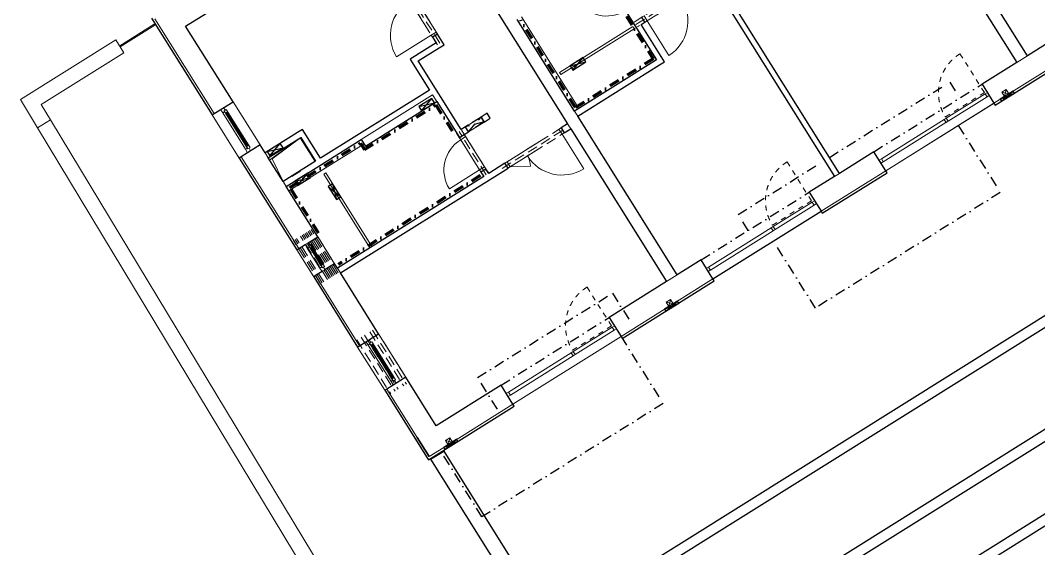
# Model space of a CAD drawing. Header units: millimetres. Extents: x -10647 to 220459, y -5491 to 72638.
# Drawn here: x 133907 to 153865, y 43317 to 53681 of the extents above; entities that cross this region are included whole.
import ezdxf

# ---------------------------------------------------------------- set-up
doc = ezdxf.new("R2010")
doc.units = ezdxf.units.MM
for name, pattern in [('HA_Dash_2mm-S1mm', [200, 100, -100]), ('HA_Dash_3mm-S1mm', [300, 200, -100]), ('HA_DashDot_2_2mm-S0_6mm', [1650, 750, -450, 0, -450]), ('HA_DashDot_4mm-S1mm', [400, 200, -100, 0, -100])]:
    doc.linetypes.add(name, pattern=pattern)
for name, color, linetype, lineweight in [('A-DETL-____-OTLN', 9, 'Continuous', 25), ('A-DETL-GENF-OTLN', 9, 'Continuous', 9), ('A-DOOR-____-MCUT', 9, 'HA_DashDot_2_2mm-S0_6mm', 9), ('A-DOOR-____-OTLN', 9, 'Continuous', 9), ('A-DOOR-FRAM-MCUT', 9, 'Continuous', 9), ('A-FLOR-____-OTLN', 9, 'Continuous', 9), ('A-FLOR-____-OVHD', 9, 'HA_DashDot_4mm-S1mm', 25), ('A-FLOR-HRAL-OTLN', 9, 'Continuous', 9), ('A-GENM-____-HDLN', 9, 'HA_Dash_3mm-S1mm', 9), ('A-GENM-____-MCUT', 9, 'HA_Dash_3mm-S1mm', 25), ('A-GENM-____-OTLN', 9, 'Continuous', 9), ('A-GLAZ-____-MCUT', 9, 'Continuous', 5), ('A-GLAZ-____-OTLN', 9, 'Continuous', 5), ('A-GLAZ-CURT-MCUT', 9, 'Continuous', 5), ('A-GLAZ-CURT-OTLN', 9, 'Continuous', 5), ('A-GLAZ-CWMG-MCUT', 9, 'Continuous', 5), ('A-GLAZ-CWMG-OTLN', 9, 'Continuous', 5), ('A-WALL-____-MCUT', 9, 'Continuous', 25), ('A-WALL-____-OTLN', 9, 'Continuous', 9), ('I-WALL-____-MCUT', 9, 'Continuous', 25), ('I-WALL-____-OTLN', 9, 'Continuous', 9), ('M-HVAC-DUCT-OTLN', 9, 'Continuous', 9)]:
    doc.layers.add(name, color=color, linetype=linetype, lineweight=lineweight)

# ---------------------------------------------------------------- blocks, each defined once
blk = doc.blocks.new('HA_DR_Single_Swing_Solid - In_BJ_800x2100-2000414-schema POHLEDU D_130_6300')
at = {"layer": 'A-DOOR-____-MCUT'}
for p, q in [((-400, 57.5), (400, 57.5)), ((-400, -57.5), (400, -57.5))]:
    blk.add_line(p, q, dxfattribs=at)
at = {"layer": 'A-DOOR-____-OTLN', "lineweight": 5}
blk.add_line((400, 857.5), (400, 57.5), dxfattribs=at)
blk.add_arc((400, 57.5), 800, 90, 180, dxfattribs=at)
at = {"layer": 'A-DOOR-FRAM-MCUT'}
for p, q in [((-450, 57.5), (-400, 57.5)), ((-400, 57.5), (-400, -57.5)), ((400, 57.5), (450, 57.5)), ((400, -57.5), (400, 57.5)), ((-400, -57.5), (-450, -57.5)), ((450, -57.5), (400, -57.5))]:
    blk.add_line(p, q, dxfattribs=at)
blk = doc.blocks.new('HA_DR_Single_Swing_Solid - In_BJ_700x2100-2000418-schema POHLEDU D_130_6300')
at = {"layer": 'A-DOOR-____-MCUT'}
for p, q in [((-350, 57.5), (350, 57.5)), ((-350, -57.5), (350, -57.5))]:
    blk.add_line(p, q, dxfattribs=at)
at = {"layer": 'A-DOOR-____-OTLN', "lineweight": 5}
blk.add_line((350, 757.5), (350, 57.5), dxfattribs=at)
blk.add_arc((350, 57.5), 700, 90, 180, dxfattribs=at)
at = {"layer": 'A-DOOR-FRAM-MCUT'}
for p, q in [((-400, 57.5), (-350, 57.5)), ((-350, 57.5), (-350, -57.5)), ((350, 57.5), (400, 57.5)), ((350, -57.5), (350, 57.5)), ((-350, -57.5), (-400, -57.5)), ((400, -57.5), (350, -57.5))]:
    blk.add_line(p, q, dxfattribs=at)
blk = doc.blocks.new('HA_DR_Single_Swing_Solid - In_BJ_800x2100-2000412-schema POHLEDU D_130_6300')
at = {"layer": 'A-DOOR-____-MCUT'}
for p, q in [((-400, 57.5), (400, 57.5)), ((-400, -57.5), (400, -57.5))]:
    blk.add_line(p, q, dxfattribs=at)
at = {"layer": 'A-DOOR-____-OTLN', "lineweight": 5}
blk.add_line((400, -857.5), (400, -57.5), dxfattribs=at)
blk.add_arc((400, -57.5), 800, 180, 270, dxfattribs=at)
at = {"layer": 'A-DOOR-FRAM-MCUT'}
for p, q in [((-400, 57.5), (-450, 57.5)), ((-400, -57.5), (-400, 57.5)), ((450, 57.5), (400, 57.5)), ((400, 57.5), (400, -57.5)), ((-450, -57.5), (-400, -57.5)), ((400, -57.5), (450, -57.5))]:
    blk.add_line(p, q, dxfattribs=at)
blk = doc.blocks.new('HA_DR_Double_Swing_Solid - In_BJ_1200x2100_800-1652993-schema POHLEDU D_130_6300')
at = {"layer": 'A-DOOR-____-MCUT'}
for p, q in [((-600, 58), (600, 58)), ((-600, -57), (600, -57))]:
    blk.add_line(p, q, dxfattribs=at)
at = {"layer": 'A-DOOR-____-OTLN', "lineweight": 5}
for p, q in [((-254, -257), (-600, -57)), ((600, -857), (600, -57))]:
    blk.add_line(p, q, dxfattribs=at)
for centre, radius, start, end in [((-600, -57), 400, 330, 0), ((600, -57), 800, 180, 270)]:
    blk.add_arc(centre, radius, start, end, dxfattribs=at)
at = {"layer": 'A-DOOR-FRAM-MCUT'}
for p, q in [((-600, 58), (-650, 58)), ((-600, -57), (-600, 58)), ((650, 58), (600, 58)), ((600, 58), (600, -57)), ((-650, -57), (-600, -57)), ((600, -57), (650, -57))]:
    blk.add_line(p, q, dxfattribs=at)
blk = doc.blocks.new('HA_WD_SinglePanel - 1000x2100-1653868-schema POHLEDU D_130_6300')
at = {"layer": 'A-GLAZ-____-MCUT'}
for p, q in [((-420, 70), (-500, 70)), ((-500, 0), (-440, 0)), ((-440, -25), (-440, 25)), ((-440, 25), (-390, 25)), ((-420, 25), (-420, 70)), ((-390, 25), (-390, -25)), ((390, 5), (-390, 5)), ((390, -25), (390, 25)), ((390, 25), (440, 25)), ((500, 70), (420, 70)), ((420, 70), (420, 25)), ((440, 25), (440, -25)), ((440, 0), (500, 0)), ((-390, -25), (-440, -25)), ((390, -5), (-390, -5)), ((440, -25), (390, -25))]:
    blk.add_line(p, q, dxfattribs=at)
at = {"layer": 'A-GLAZ-____-OTLN'}
for p, q in [((440, 25), (-440, 25)), ((-440, -25), (-440, 25)), ((420, 70), (-420, 70)), ((390, 25), (-390, 25)), ((440, 25), (440, -25)), ((-440, -25), (440, -25)), ((390, -25), (-390, -25))]:
    blk.add_line(p, q, dxfattribs=at)
blk = doc.blocks.new('HA_WD_SinglePanel - 1000x1500-1653870-schema POHLEDU D_130_6300')
at = {"layer": 'A-GLAZ-____-MCUT'}
for p, q in [((-420, 70), (-500, 70)), ((-500, 0), (-440, 0)), ((-440, -25), (-440, 25)), ((-440, 25), (-390, 25)), ((-420, 25), (-420, 70)), ((-390, 25), (-390, -25)), ((390, 5), (-390, 5)), ((390, -25), (390, 25)), ((390, 25), (440, 25)), ((500, 70), (420, 70)), ((420, 70), (420, 25)), ((440, 25), (440, -25)), ((440, 0), (500, 0)), ((-390, -25), (-440, -25)), ((390, -5), (-390, -5)), ((440, -25), (390, -25))]:
    blk.add_line(p, q, dxfattribs=at)
at = {"layer": 'A-GLAZ-____-OTLN'}
for p, q in [((440, 25), (-440, 25)), ((-440, -25), (-440, 25)), ((420, 70), (-420, 70)), ((390, 25), (-390, 25)), ((440, 25), (440, -25)), ((-440, -25), (440, -25)), ((390, -25), (-390, -25))]:
    blk.add_line(p, q, dxfattribs=at)
blk = doc.blocks.new('HA_WD_SinglePanel - 625x1000-1653871-schema POHLEDU D_130_6300')
at = {"layer": 'A-GLAZ-____-MCUT'}
for p, q in [((-313, 70), (-313, 0)), ((-233, 70), (-313, 70)), ((-313, 0), (-253, 0)), ((-253, -25), (-253, 25)), ((-253, 25), (-203, 25)), ((-233, 25), (-233, 70)), ((-203, 25), (-203, -25)), ((202, 5), (-203, 5)), ((202, -25), (202, 25)), ((202, 25), (252, 25)), ((312, 70), (232, 70)), ((232, 70), (232, 25)), ((252, 25), (252, -25)), ((252, 0), (312, 0)), ((312, 0), (312, 70)), ((-203, -25), (-253, -25)), ((202, -5), (-203, -5)), ((252, -25), (202, -25))]:
    blk.add_line(p, q, dxfattribs=at)
at = {"layer": 'A-GLAZ-____-OTLN'}
for p, q in [((252, 25), (-253, 25)), ((-253, -25), (-253, 25)), ((232, 70), (-233, 70)), ((202, 25), (-203, 25)), ((252, 25), (252, -25)), ((-253, -25), (252, -25)), ((202, -25), (-203, -25))]:
    blk.add_line(p, q, dxfattribs=at)
blk = doc.blocks.new('HA_DR_Single_Swing_Solid - In_BJ_700x2100-2000416-schema POHLEDU D_130_6300')
at = {"layer": 'A-DOOR-____-MCUT'}
for p, q in [((-350, 57.5), (350, 57.5)), ((-350, -57.5), (350, -57.5))]:
    blk.add_line(p, q, dxfattribs=at)
at = {"layer": 'A-DOOR-____-OTLN', "lineweight": 5}
blk.add_line((350, -757.5), (350, -57.5), dxfattribs=at)
blk.add_arc((350, -57.5), 700, 180, 270, dxfattribs=at)
at = {"layer": 'A-DOOR-FRAM-MCUT'}
for p, q in [((-350, 57.5), (-400, 57.5)), ((-350, -57.5), (-350, 57.5)), ((400, 57.5), (350, 57.5)), ((350, 57.5), (350, -57.5)), ((-400, -57.5), (-350, -57.5)), ((350, -57.5), (400, -57.5))]:
    blk.add_line(p, q, dxfattribs=at)
blk = doc.blocks.new('Systémový panel - Sklo-2038694-schema POHLEDU D_130_6300')
at = {"layer": 'A-GLAZ-CURT-MCUT'}
for p, q in [((725, 0), (-725, 0)), ((-725, 0), (-725, -70)), ((725, -70), (725, 0)), ((-725, -70), (725, -70))]:
    blk.add_line(p, q, dxfattribs=at)
blk = doc.blocks.new('Obdélníková příčel - 50x70mm EXT-2038695-schema POHLEDU D_130_6300')
at = {"layer": 'A-GLAZ-CWMG-MCUT'}
for p, q in [((-50, 70), (0, 70)), ((-50, 0), (-50, 70)), ((0, 0), (-50, 0)), ((0, 70), (0, 0))]:
    blk.add_line(p, q, dxfattribs=at)
blk = doc.blocks.new('Obdélníková příčel - 50x70mm EXT-2038696-schema POHLEDU D_130_6300')
at = {"layer": 'A-GLAZ-CWMG-MCUT'}
for p, q in [((0, 70), (-50, 70)), ((-50, 70), (-50, 0)), ((-50, 0), (0, 0)), ((0, 0), (0, 70))]:
    blk.add_line(p, q, dxfattribs=at)
blk = doc.blocks.new('ABMV_CW_Single_Swing_Generic - Ex_Glass_SKLOPNE-2038697-schema POHLEDU D_130_6300')
at = {"layer": 'A-DOOR-____-OTLN', "linetype": 'HA_Dash_2mm-S1mm', "lineweight": 5}
for p in [(450, 930), (-450, 30)]:
    blk.add_line(p, (450, 30), dxfattribs=at)
blk.add_arc((450, 30), 900, 90, 180, dxfattribs=at)
blk = doc.blocks.new('Obdélníková příčel - 50x70mm EXT-1480163-schema POHLEDU D_130_6300')
at = {"layer": 'A-GLAZ-CWMG-OTLN'}
for p, q in [((-31448, 47661), (-32211, 47183)), ((-31411, 47601), (-32173, 47124))]:
    blk.add_line(p, q, dxfattribs=at)
blk = doc.blocks.new('Obdélníková příčel - 50x70mm EXT-2038693-schema POHLEDU D_130_6300')
at = {"layer": 'A-GLAZ-CWMG-MCUT'}
for p, q in [((-25, 70), (25, 70)), ((-25, 0), (-25, 70)), ((25, 0), (-25, 0)), ((25, 70), (25, 0))]:
    blk.add_line(p, q, dxfattribs=at)
blk = doc.blocks.new('Systémový panel - Sklo-1480324-schema POHLEDU D_130_6300')
at = {"layer": 'A-GLAZ-CURT-MCUT'}
for p, q in [((725, 0), (-725, 0)), ((-725, 0), (-725, -70)), ((725, -70), (725, 0)), ((-725, -70), (725, -70))]:
    blk.add_line(p, q, dxfattribs=at)
blk = doc.blocks.new('Obdélníková příčel - 50x70mm EXT-1479988-schema POHLEDU D_130_6300')
at = {"layer": 'A-GLAZ-CWMG-MCUT'}
for p, q in [((-50, 70), (0, 70)), ((-50, 0), (-50, 70)), ((0, 0), (-50, 0)), ((0, 70), (0, 0))]:
    blk.add_line(p, q, dxfattribs=at)
blk = doc.blocks.new('Obdélníková příčel - 50x70mm EXT-1479989-schema POHLEDU D_130_6300')
at = {"layer": 'A-GLAZ-CWMG-MCUT'}
for p, q in [((0, 70), (-50, 70)), ((-50, 70), (-50, 0)), ((-50, 0), (0, 0)), ((0, 0), (0, 70))]:
    blk.add_line(p, q, dxfattribs=at)
blk = doc.blocks.new('ABMV_CW_Single_Swing_Generic - Ex_Glass_SKLOPNE-1529248-schema POHLEDU D_130_6300')
at = {"layer": 'A-DOOR-____-OTLN', "linetype": 'HA_Dash_2mm-S1mm', "lineweight": 5}
for p in [(450, 930), (-450, 30)]:
    blk.add_line(p, (450, 30), dxfattribs=at)
blk.add_arc((450, 30), 900, 90, 180, dxfattribs=at)
blk = doc.blocks.new('Obdélníková příčel - 50x70mm EXT-1479993-schema POHLEDU D_130_6300')
at = {"layer": 'A-GLAZ-CWMG-MCUT'}
for p, q in [((-25, 70), (25, 70)), ((-25, 0), (-25, 70)), ((25, 0), (-25, 0)), ((25, 70), (25, 0))]:
    blk.add_line(p, q, dxfattribs=at)
blk = doc.blocks.new('HA_GM_Shaft_Rectangle - Default-2017769-schema POHLEDU D_130_6300')
at = {"layer": 'A-DETL-GENF-OTLN'}
for p, q in [((55, -55), (750, 0)), ((0, -550), (55, -55))]:
    blk.add_line(p, q, dxfattribs=at)
at = {"layer": 'A-GENM-____-OTLN'}
for p, q in [((0, -550), (0, 0)), ((0, 0), (750, 0)), ((750, 0), (750, -550)), ((750, -550), (0, -550))]:
    blk.add_line(p, q, dxfattribs=at)
blk = doc.blocks.new('HA_GM_Tiling_LineBased - Generic Tiles-1678942-schema POHLEDU D_130_6300')
at = {"layer": 'A-GENM-____-OTLN', "linetype": 'HA_DashDot_4mm-S1mm', "lineweight": 80}
blk.add_line((50, -50), (3335, -50), dxfattribs=at)
blk = doc.blocks.new('HA_GM_Tiling_LineBased - Generic Tiles-1699753-schema POHLEDU D_130_6300')
at = {"layer": 'A-GENM-____-OTLN', "linetype": 'HA_DashDot_4mm-S1mm', "lineweight": 80}
blk.add_line((50, -50), (1110, -50), dxfattribs=at)
blk = doc.blocks.new('HA_GM_Tiling_LineBased - Generic Tiles-1681290-schema POHLEDU D_130_6300')
at = {"layer": 'A-GENM-____-OTLN', "linetype": 'HA_DashDot_4mm-S1mm', "lineweight": 80}
blk.add_line((50, -50), (1685, -50), dxfattribs=at)
blk = doc.blocks.new('HA_GM_Tiling_LineBased - Generic Tiles-1905534-schema POHLEDU D_130_6300')
at = {"layer": 'A-GENM-____-OTLN', "linetype": 'HA_DashDot_4mm-S1mm', "lineweight": 80}
blk.add_line((50, -50), (785, -50), dxfattribs=at)
blk = doc.blocks.new('HA_GM_Tiling_LineBased - Generic Tiles-1951463-schema POHLEDU D_130_6300')
at = {"layer": 'A-GENM-____-OTLN', "linetype": 'HA_DashDot_4mm-S1mm', "lineweight": 80}
blk.add_line((50, -50), (1040, -50), dxfattribs=at)
blk = doc.blocks.new('HA_GM_Tiling_LineBased - Generic Tiles-1951464-schema POHLEDU D_130_6300')
at = {"layer": 'A-GENM-____-OTLN', "linetype": 'HA_DashDot_4mm-S1mm', "lineweight": 80}
blk.add_line((50, -50), (1850, -50), dxfattribs=at)
blk = doc.blocks.new('HA_GM_Tiling_LineBased - Generic Tiles-1951465-schema POHLEDU D_130_6300')
at = {"layer": 'A-GENM-____-OTLN', "linetype": 'HA_DashDot_4mm-S1mm', "lineweight": 80}
blk.add_line((50, -50), (2070, -50), dxfattribs=at)
blk = doc.blocks.new('TB_Porotherm KP11_5_1000mm - TB_Porotherm KP11_5_1000mm-1834151-schema POHLEDU D_130_6300')
at = {"layer": 'A-GENM-____-HDLN'}
for p, q in [((-500, 57.5), (500, 57.5)), ((-500, 0), (500, 0)), ((500, -57.5), (-500, -57.5))]:
    blk.add_line(p, q, dxfattribs=at)
blk = doc.blocks.new('TB_Porotherm KP11_5_1250mm - TB_Porotherm KP11_5_1250mm-1840670-schema POHLEDU D_130_6300')
at = {"layer": 'A-GENM-____-HDLN'}
for p, q in [((-625, 57.5), (625, 57.5)), ((-625, 0), (625, 0)), ((625, -57.5), (-625, -57.5))]:
    blk.add_line(p, q, dxfattribs=at)
blk = doc.blocks.new('TB_Porotherm KP11_5_1500mm - TB_Porotherm KP11_5_1500mm-1841486-schema POHLEDU D_130_6300')
at = {"layer": 'A-GENM-____-HDLN'}
for p, q in [((-750, 57.5), (750, 57.5)), ((-750, 0), (750, 0)), ((750, -57.5), (-750, -57.5))]:
    blk.add_line(p, q, dxfattribs=at)
blk = doc.blocks.new('TB_Porotherm KPVarioUNI_1250mm - TB_Porotherm KPVarioUNI_1250mm-1862582-schema POHLEDU D_130_6300')
at = {"layer": 'A-GENM-____-HDLN'}
for p, q in [((-625, 220), (625, 220)), ((-625, 157.5), (625, 157.5)), ((-625, 95), (625, 95)), ((-100, 0), (100, 0)), ((-625, -30), (625, -30)), ((-625, -105), (625, -105)), ((-625, -205), (625, -205))]:
    blk.add_line(p, q, dxfattribs=at)
blk = doc.blocks.new('TB_Porotherm KP7_1000mm - TB_Porotherm KP7_1000mm-1833337-schema POHLEDU D_130_6300')
at = {"layer": 'A-GENM-____-HDLN'}
for p, q in [((-500, 35), (500, 35)), ((-500, 0), (500, 0)), ((-500, -35), (500, -35))]:
    blk.add_line(p, q, dxfattribs=at)
blk = doc.blocks.new('HA_GM_Tiling_LineBased - Generic Tiles-1905920-schema POHLEDU D_130_6300')
at = {"layer": 'A-GENM-____-OTLN', "linetype": 'HA_DashDot_4mm-S1mm', "lineweight": 80}
blk.add_line((-50, -50), (1600, -50), dxfattribs=at)
blk = doc.blocks.new('HA_GM_Tiling_LineBased - Generic Tiles-1905546-schema POHLEDU D_130_6300')
at = {"layer": 'A-GENM-____-OTLN', "linetype": 'HA_DashDot_4mm-S1mm', "lineweight": 80}
blk.add_line((50, -50), (200, -50), dxfattribs=at)
blk = doc.blocks.new('HA_GM_Opening_Rectangle_WallBased - Default-1930727-schema POHLEDU D_130_6300')
at = {"layer": 'A-GENM-____-MCUT'}
for p, q in [((305, 57.5), (-55, -57.5)), ((-55, 57.5), (305, -57.5)), ((-55, 57.5), (-55, -57.5)), ((-55, 57.5), (305, 57.5)), ((305, 57.5), (305, -57.5)), ((-55, -57.5), (305, -57.5))]:
    blk.add_line(p, q, dxfattribs=at)
blk = doc.blocks.new('HA_GM_Opening_Rectangle_WallBased - Default-2029740-schema POHLEDU D_130_6300')
at = {"layer": 'A-GENM-____-MCUT'}
blk.add_line((-25, 58), (275, 58), dxfattribs=at)
blk = doc.blocks.new('185-01_OBJEKT D_Central_rvt-5-schema POHLEDU D_130_6300')
at = {"layer": 'A-DETL-____-OTLN'}
for p, q in [((-32017, 52950), (-32271, 52791)), ((-32218, 52706), (-32017, 52950)), ((-31964, 52866), (-32017, 52950)), ((-32271, 52791), (-31964, 52866)), ((-32271, 52791), (-32218, 52706)), ((-32218, 52706), (-31964, 52866)), ((-23589, 52294), (-23844, 52135)), ((-23820, 52096), (-23589, 52294)), ((-23565, 52256), (-23589, 52294)), ((-34984, 52148), (-35238, 51989)), ((-35185, 51904), (-34984, 52148)), ((-34931, 52063), (-34984, 52148)), ((-23844, 52135), (-23565, 52256)), ((-23844, 52135), (-23820, 52096)), ((-23820, 52096), (-23565, 52256)), ((-35238, 51989), (-34931, 52063)), ((-35238, 51989), (-35185, 51904)), ((-35185, 51904), (-34931, 52063)), ((-37954, 51267), (-38209, 51108)), ((-38209, 51108), (-37901, 51182)), ((-38209, 51108), (-38156, 51023)), ((-38156, 51023), (-37954, 51267)), ((-38156, 51023), (-37901, 51182)), ((-37901, 51182), (-37954, 51267)), ((-37413, 50685), (-37667, 50526)), ((-37667, 50526), (-37360, 50601)), ((-37667, 50526), (-37614, 50442)), ((-37614, 50442), (-37413, 50685)), ((-37614, 50442), (-37360, 50601)), ((-37360, 50601), (-37413, 50685)), ((-36928, 50476), (-37013, 50423)), ((-37013, 50423), (-36854, 50169)), ((-37013, 50423), (-36769, 50222)), ((-36769, 50222), (-36928, 50476)), ((-36928, 50476), (-36854, 50169)), ((-36854, 50169), (-36769, 50222)), ((-30170, 48172), (-30424, 48013)), ((-30424, 48013), (-30146, 48134)), ((-30400, 47975), (-30170, 48172)), ((-30400, 47975), (-30146, 48134)), ((-30146, 48134), (-30170, 48172)), ((-30424, 48013), (-30400, 47975)), ((-34496, 45462), (-34750, 45303)), ((-34750, 45303), (-34472, 45424)), ((-34726, 45265), (-34496, 45462)), ((-34726, 45265), (-34472, 45424)), ((-34472, 45424), (-34496, 45462)), ((-34750, 45303), (-34726, 45265))]:
    blk.add_line(p, q, dxfattribs=at)
at = {"layer": 'A-FLOR-____-OTLN'}
for p, q in [((-26084, 50730), (-23965, 52057)), ((-29474, 48607), (-27355, 49934)), ((-33394, 46152), (-31275, 47479))]:
    blk.add_line(p, q, dxfattribs=at)
at = {"layer": 'A-FLOR-____-OVHD'}
for p, q in [((-27192, 50993), (-24832, 52471)), ((-26318, 51104), (-24199, 52431)), ((-24832, 52471), (-24636, 52158)), ((-24665, 51620), (-23842, 50306)), ((-28981, 49873), (-27290, 50932)), ((-29708, 48981), (-27589, 50308)), ((-23842, 50306), (-27465, 48037)), ((-28784, 49559), (-28981, 49873)), ((-27465, 48037), (-28288, 49351)), ((-34087, 46675), (-31443, 48331)), ((-31443, 48331), (-31055, 47712)), ((-33628, 46526), (-31509, 47853)), ((-31275, 47480), (-30453, 46166)), ((-33699, 46056), (-34087, 46675)), ((-30453, 46166), (-34004, 43942)), ((-34004, 43942), (-34826, 45256))]:
    blk.add_line(p, q, dxfattribs=at)
at = {"layer": 'A-WALL-____-MCUT'}
for p, q in [((-39809, 53568), (-36432, 55684)), ((-40477, 53722), (-39291, 51828)), ((-38880, 52085), (-39809, 53568)), ((-22610, 53426), (-23310, 52988)), ((-23942, 52020), (-22353, 53015)), ((-23521, 52856), (-24199, 52431)), ((-24199, 52431), (-23966, 52058)), ((-39253, 51852), (-38880, 52085)), ((-23966, 52058), (-23942, 52020)), ((-39291, 51828), (-39253, 51852)), ((-38349, 51238), (-38722, 51004)), ((-38251, 51081), (-38349, 51238)), ((-26318, 51104), (-26996, 50679)), ((-26085, 50731), (-26318, 51104)), ((-38722, 51004), (-38760, 50980)), ((-38760, 50980), (-37632, 49180)), ((-37898, 50518), (-38190, 50984)), ((-26061, 50693), (-26085, 50731)), ((-27094, 50618), (-27589, 50308)), ((-27332, 49897), (-26061, 50693)), ((-37221, 49437), (-37837, 50420)), ((-27589, 50308), (-27356, 49935)), ((-27356, 49935), (-27332, 49897)), ((-37408, 49320), (-37221, 49437)), ((-37632, 49180), (-37594, 49203)), ((-37594, 49203), (-37467, 49283)), ((-36889, 48907), (-37076, 48791)), ((-36836, 48823), (-36889, 48907)), ((-29708, 48981), (-30174, 48689)), ((-29474, 48608), (-29708, 48981)), ((-37135, 48753), (-37262, 48674)), ((-36027, 47530), (-36775, 48725)), ((-37262, 48674), (-37300, 48650)), ((-37300, 48650), (-36438, 47273)), ((-30386, 48556), (-31509, 47853)), ((-31251, 47442), (-29451, 48570)), ((-29451, 48570), (-29474, 48608)), ((-31509, 47853), (-31275, 47480)), ((-36400, 47297), (-36027, 47530)), ((-31275, 47480), (-31251, 47442)), ((-36438, 47273), (-36400, 47297)), ((-35496, 46683), (-35869, 46449)), ((-34899, 45729), (-35496, 46683)), ((-33628, 46526), (-34899, 45729)), ((-33394, 46153), (-33628, 46526)), ((-35869, 46449), (-35907, 46425)), ((-35907, 46425), (-35076, 45099)), ((-35052, 45061), (-33370, 46114)), ((-33370, 46114), (-33394, 46153)), ((-35272, 45496), (-35038, 45123)), ((-35038, 45123), (-35272, 45496)), ((-35076, 45099), (-35052, 45061))]:
    blk.add_line(p, q, dxfattribs=at)
at = {"layer": 'A-WALL-____-MCUT', "lineweight": 9}
for p, q in [((-40415, 53708), (-39253, 51852)), ((-39253, 51852), (-40415, 53708)), ((-23674, 52241), (-22377, 53053)), ((-22377, 53053), (-23674, 52241)), ((-23521, 52856), (-23310, 52988)), ((-36367, 51341), (-34968, 52217)), ((-34968, 52217), (-36367, 51341)), ((-34889, 52090), (-34968, 52217)), ((-23966, 52058), (-23758, 52188)), ((-23758, 52188), (-23966, 52058)), ((-32186, 51901), (-32125, 51803)), ((-32262, 51552), (-32324, 51649)), ((-38722, 51004), (-37594, 49203)), ((-37594, 49203), (-38722, 51004)), ((-38251, 51081), (-38190, 50984)), ((-27356, 49935), (-26085, 50731)), ((-26085, 50731), (-27356, 49935)), ((-37898, 50518), (-37837, 50420)), ((-27094, 50618), (-26996, 50679)), ((-36836, 48823), (-36775, 48725)), ((-37262, 48674), (-36400, 47297)), ((-36400, 47297), (-37262, 48674)), ((-30386, 48556), (-30174, 48689)), ((-30254, 48119), (-29474, 48608)), ((-29474, 48608), (-30254, 48119)), ((-31275, 47480), (-30339, 48066)), ((-30339, 48066), (-31275, 47480)), ((-35869, 46449), (-35272, 45496)), ((-35272, 45496), (-35869, 46449)), ((-34581, 45409), (-33394, 46153)), ((-33394, 46153), (-34581, 45409)), ((-35038, 45123), (-34665, 45356)), ((-34665, 45356), (-35038, 45123))]:
    blk.add_line(p, q, dxfattribs=at)
at = {"layer": 'A-WALL-____-OTLN'}
for p, q in [((-38880, 52085), (-38349, 51238)), ((-38760, 50980), (-39291, 51828)), ((-37221, 49437), (-36889, 48907)), ((-37300, 48650), (-37632, 49180)), ((-36027, 47530), (-35496, 46683)), ((-35907, 46425), (-36438, 47273))]:
    blk.add_line(p, q, dxfattribs=at)
at = {"layer": 'I-WALL-____-MCUT'}
for p, q in [((-23310, 52988), (-26455, 58010)), ((-26667, 57877), (-23521, 52856)), ((-26996, 50679), (-29403, 54523)), ((-34035, 54382), (-32324, 51649)), ((-29501, 54461), (-27094, 50618)), ((-32186, 51901), (-33311, 53697)), ((-31159, 53830), (-30580, 52906)), ((-30806, 53644), (-30867, 53741)), ((-30878, 53599), (-30806, 53644)), ((-30421, 52870), (-30878, 53599)), ((-34872, 53410), (-34969, 53349)), ((-34969, 53349), (-34900, 53239)), ((-34742, 53202), (-34872, 53410)), ((-34900, 53239), (-35409, 52920)), ((-35250, 52884), (-34839, 53141)), ((-34839, 53141), (-34742, 53202)), ((-35409, 52920), (-35348, 52823)), ((-30580, 52906), (-32186, 51901)), ((-35348, 52823), (-35029, 52314)), ((-34409, 51541), (-35250, 52884)), ((-32125, 51803), (-30519, 52809)), ((-30519, 52809), (-30421, 52870)), ((-35029, 52314), (-37165, 50977)), ((-36287, 51214), (-34889, 52090)), ((-34889, 52090), (-34445, 51382)), ((-33900, 51859), (-34019, 51785)), ((-34019, 51785), (-33958, 51687)), ((-33958, 51687), (-33839, 51762)), ((-33839, 51762), (-33900, 51859)), ((-30174, 48689), (-32125, 51803)), ((-37518, 51540), (-37615, 51479)), ((-37165, 50977), (-37518, 51540)), ((-34324, 51594), (-34409, 51541)), ((-34348, 51443), (-34263, 51496)), ((-34263, 51496), (-34324, 51594)), ((-32324, 51649), (-32451, 51570)), ((-32451, 51570), (-32390, 51472)), ((-32390, 51472), (-32262, 51552)), ((-32262, 51552), (-30386, 48556)), ((-37615, 51479), (-38251, 51081)), ((-38190, 50984), (-37554, 51382)), ((-37554, 51382), (-37262, 50916)), ((-37201, 50818), (-36367, 51341)), ((-36367, 51341), (-36287, 51214)), ((-34445, 51382), (-34348, 51443)), ((-37262, 50916), (-37898, 50518)), ((-37837, 50420), (-37201, 50818)), ((-36775, 48725), (-33491, 50782)), ((-33923, 50765), (-34021, 50704)), ((-34021, 50704), (-33968, 50619)), ((-33870, 50680), (-33923, 50765)), ((-33552, 50880), (-33870, 50680)), ((-33491, 50782), (-33552, 50880)), ((-33968, 50619), (-36836, 48823))]:
    blk.add_line(p, q, dxfattribs=at)
at = {"layer": 'I-WALL-____-OTLN'}
for p, q in [((-33227, 53750), (-32101, 51954)), ((-32483, 52658), (-31043, 53561)), ((-31016, 53518), (-32457, 52616)), ((-31043, 53561), (-31016, 53518)), ((-32483, 52658), (-32457, 52616)), ((-34324, 51594), (-34019, 51785)), ((-33958, 51687), (-34263, 51496)), ((-36313, 51256), (-37784, 50335)), ((-37103, 50661), (-37061, 50688)), ((-36201, 49221), (-37103, 50661)), ((-37061, 50688), (-36158, 49247))]:
    blk.add_line(p, q, dxfattribs=at)
at = {"layer": 'M-HVAC-DUCT-OTLN', "lineweight": 5}
for p, q in [((-23811, 52272), (-23727, 52325)), ((-23758, 52188), (-23727, 52325)), ((-23727, 52325), (-23673, 52241)), ((-23811, 52272), (-23673, 52241)), ((-23758, 52188), (-23811, 52272)), ((-23673, 52241), (-23758, 52188)), ((-30392, 48151), (-30307, 48204)), ((-30392, 48151), (-30254, 48119)), ((-30339, 48066), (-30392, 48151)), ((-30339, 48066), (-30307, 48204)), ((-30254, 48119), (-30339, 48066)), ((-30307, 48204), (-30254, 48119)), ((-34718, 45441), (-34633, 45494)), ((-34718, 45441), (-34580, 45409)), ((-34665, 45356), (-34718, 45441)), ((-34665, 45356), (-34633, 45494)), ((-34580, 45409), (-34665, 45356)), ((-34633, 45494), (-34580, 45409))]:
    blk.add_line(p, q, dxfattribs=at)
at = {"layer": 'A-DOOR-____-OTLN', "lineweight": 9}
for name, p, rotation in [('HA_DR_Single_Swing_Solid - In_BJ_700x2100-2000418-schema POHLEDU D_130_6300', (-31322, 54200), 122.0611111111111), ('HA_DR_Single_Swing_Solid - In_BJ_800x2100-2000412-schema POHLEDU D_130_6300', (-35159, 53761), 302.061111111111), ('HA_DR_Single_Swing_Solid - In_BJ_800x2100-2000414-schema POHLEDU D_130_6300', (-30455, 53932), 212.0611111111112), ('ABMV_CW_Single_Swing_Generic - Ex_Glass_SKLOPNE-1529248-schema POHLEDU D_130_6300', (-24520, 52000), 32.06111111111168), ('HA_DR_Double_Swing_Solid - In_BJ_1200x2100_800-1652993-schema POHLEDU D_130_6300', (-32971, 51176), 32.06111111111117), ('HA_DR_Single_Swing_Solid - In_BJ_700x2100-2000416-schema POHLEDU D_130_6300', (-34184, 51074), 302.0611111111103), ('ABMV_CW_Single_Swing_Generic - Ex_Glass_SKLOPNE-1529248-schema POHLEDU D_130_6300', (-27910, 49877), 32.06111111111168), ('ABMV_CW_Single_Swing_Generic - Ex_Glass_SKLOPNE-2038697-schema POHLEDU D_130_6300', (-31829, 47422), 32.06111111111168)]:
    blk.add_blockref(name, p, dxfattribs=dict(at, rotation=rotation))
at = {"layer": 'A-GENM-____-OTLN', "lineweight": 9}
for name, p, rotation in [('TB_Porotherm KP11_5_1250mm - TB_Porotherm KP11_5_1250mm-1840670-schema POHLEDU D_130_6300', (-35159, 53761), 122.0611111111112), ('TB_Porotherm KP11_5_1250mm - TB_Porotherm KP11_5_1250mm-1840670-schema POHLEDU D_130_6300', (-30455, 53932), 32.06111111111186), ('HA_GM_Tiling_LineBased - Generic Tiles-1951463-schema POHLEDU D_130_6300', (-31154, 53833), 302.061111111111), ('HA_GM_Tiling_LineBased - Generic Tiles-1951465-schema POHLEDU D_130_6300', (-32186, 51901), 122.061111111111), ('HA_GM_Tiling_LineBased - Generic Tiles-1951464-schema POHLEDU D_130_6300', (-30576, 52909), 212.0611111111108), ('HA_GM_Tiling_LineBased - Generic Tiles-1905920-schema POHLEDU D_130_6300', (-36287, 51214), 32.06111111111093), ('HA_GM_Tiling_LineBased - Generic Tiles-1905534-schema POHLEDU D_130_6300', (-34889, 52090), 302.061111111111), ('HA_GM_Opening_Rectangle_WallBased - Default-1930727-schema POHLEDU D_130_6300', (-34035, 51707), 212.061111111111), ('TB_Porotherm KP11_5_1000mm - TB_Porotherm KP11_5_1000mm-1834151-schema POHLEDU D_130_6300', (-34184, 51074), 122.0611111111112), ('TB_Porotherm KP11_5_1500mm - TB_Porotherm KP11_5_1500mm-1841486-schema POHLEDU D_130_6300', (-32971, 51176), 32.06111111111186), ('HA_GM_Shaft_Rectangle - Default-2017769-schema POHLEDU D_130_6300', (-38190, 50984), 32.06111111111057), ('HA_GM_Tiling_LineBased - Generic Tiles-1681290-schema POHLEDU D_130_6300', (-37837, 50420), 32.06111111111093), ('HA_GM_Tiling_LineBased - Generic Tiles-1905546-schema POHLEDU D_130_6300', (-36367, 51341), 302.061111111111), ('HA_GM_Opening_Rectangle_WallBased - Default-2029740-schema POHLEDU D_130_6300', (-37677, 50588), 32.0611111111112), ('HA_GM_Tiling_LineBased - Generic Tiles-1678942-schema POHLEDU D_130_6300', (-33968, 50619), 212.0611111111109), ('HA_GM_Tiling_LineBased - Generic Tiles-1699753-schema POHLEDU D_130_6300', (-37221, 49437), 122.061111111111), ('TB_Porotherm KP7_1000mm - TB_Porotherm KP7_1000mm-1833337-schema POHLEDU D_130_6300', (-37204, 49079), 122.0611111111105), ('TB_Porotherm KP7_1000mm - TB_Porotherm KP7_1000mm-1833337-schema POHLEDU D_130_6300', (-37144, 49116), 122.0611111111105), ('TB_Porotherm KP7_1000mm - TB_Porotherm KP7_1000mm-1833337-schema POHLEDU D_130_6300', (-37085, 49154), 122.0611111111105), ('TB_Porotherm KP7_1000mm - TB_Porotherm KP7_1000mm-1833337-schema POHLEDU D_130_6300', (-37399, 48957), 122.0611111111105), ('TB_Porotherm KP7_1000mm - TB_Porotherm KP7_1000mm-1833337-schema POHLEDU D_130_6300', (-37263, 49042), 122.0611111111105), ('TB_Porotherm KPVarioUNI_1250mm - TB_Porotherm KPVarioUNI_1250mm-1862582-schema POHLEDU D_130_6300', (-35948, 46990), 302.0611111111106)]:
    blk.add_blockref(name, p, dxfattribs=dict(at, rotation=rotation))
at = {"layer": 'A-GLAZ-____-OTLN', "lineweight": 9, "rotation": 122.0611111111111}
for name, p in [('HA_WD_SinglePanel - 1000x1500-1653870-schema POHLEDU D_130_6300', (-38801, 51545)), ('HA_WD_SinglePanel - 625x1000-1653871-schema POHLEDU D_130_6300', (-37242, 49055)), ('HA_WD_SinglePanel - 1000x2100-1653868-schema POHLEDU D_130_6300', (-35948, 46990))]:
    blk.add_blockref(name, p, dxfattribs=at)
at = {"layer": 'A-GLAZ-CURT-OTLN', "lineweight": 9, "rotation": 32.06111111111168}
for name, p in [('Systémový panel - Sklo-1480324-schema POHLEDU D_130_6300', (-25558, 51350)), ('Systémový panel - Sklo-1480324-schema POHLEDU D_130_6300', (-28948, 49227)), ('Systémový panel - Sklo-2038694-schema POHLEDU D_130_6300', (-32867, 46772))]:
    blk.add_blockref(name, p, dxfattribs=at)
at = {"layer": 'A-GLAZ-CWMG-OTLN', "lineweight": 9}
for p in [(7310, 4578), (3920, 2455), (0, 0)]:
    blk.add_blockref('Obdélníková příčel - 50x70mm EXT-1480163-schema POHLEDU D_130_6300', p, dxfattribs=at)
at = {"layer": 'A-GLAZ-CWMG-OTLN', "lineweight": 9, "extrusion": (0, 0, -1), "rotation": 147.9388888888883}
for name, p in [('Obdélníková příčel - 50x70mm EXT-1479988-schema POHLEDU D_130_6300', (24096, 52266)), ('Obdélníková příčel - 50x70mm EXT-1479993-schema POHLEDU D_130_6300', (24922, 51748)), ('Obdélníková příčel - 50x70mm EXT-1479988-schema POHLEDU D_130_6300', (27486, 50142)), ('Obdélníková příčel - 50x70mm EXT-1479993-schema POHLEDU D_130_6300', (28312, 49625)), ('Obdélníková příčel - 50x70mm EXT-2038695-schema POHLEDU D_130_6300', (31405, 47687)), ('Obdélníková příčel - 50x70mm EXT-2038693-schema POHLEDU D_130_6300', (32232, 47170))]:
    blk.add_blockref(name, p, dxfattribs=at)
at = {"layer": 'A-GLAZ-CWMG-OTLN', "lineweight": 9, "rotation": 212.0611111111117}
for name, p in [('Obdélníková příčel - 50x70mm EXT-1479989-schema POHLEDU D_130_6300', (-26215, 50939)), ('Obdélníková příčel - 50x70mm EXT-1479989-schema POHLEDU D_130_6300', (-29605, 48815)), ('Obdélníková příčel - 50x70mm EXT-2038696-schema POHLEDU D_130_6300', (-33524, 46360))]:
    blk.add_blockref(name, p, dxfattribs=at)
blk = doc.blocks.new('HA_GM_Shaft_Rectangle - Default-2321906-schema POHLEDU D_130_6300')
at = {"layer": 'A-DETL-GENF-OTLN'}
blk.add_line((110, -57), (792, -4), dxfattribs=at)
at = {"layer": 'A-GENM-____-OTLN'}
blk.add_line((850, -4), (850, -554), dxfattribs=at)
blk = doc.blocks.new('Railing - Railing-1833573-schema POHLEDU D_130_6300')
at = {"layer": 'A-FLOR-HRAL-OTLN'}
for p, q in [((-40424, 53607), (-41102, 53182)), ((-41092, 53165), (-40414, 53590)), ((-40424, 53607), (-40414, 53590)), ((-41092, 53165), (-41102, 53182))]:
    blk.add_line(p, q, dxfattribs=at)

msp = doc.modelspace()

# ---------------------------------------------------------------- linework, layer by layer
at = {"layer": 'A-FLOR-____-OTLN'}
for p, q in [((152990, 52058), (150870, 50730)), ((149600, 49935), (147481, 48608)), ((145680, 47480), (143562, 46152)), ((141941, 45085), (141949, 45072))]:
    msp.add_line(p, q, dxfattribs=at)
at = {"layer": 'A-WALL-____-MCUT'}
for p, q in [((144325, 41845), (158880, 50961)), ((144431, 41675), (158987, 50792)), ((160024, 49437), (145333, 40235)), ((160131, 49267), (145439, 40065)), ((146076, 39048), (160856, 48305)), ((146183, 38879), (160962, 48136)), ((141949, 45072), (142204, 45231)), ((142204, 45231), (144325, 41845)), ((141949, 45072), (145217, 39855))]:
    msp.add_line(p, q, dxfattribs=at)
at = {"layer": 'A-WALL-____-OTLN'}
for p, q in [((133907, 52129), (135779, 53301)), ((135938, 53047), (135779, 53301)), ((135938, 53047), (134316, 52031)), ((134241, 51574), (133907, 52129)), ((134316, 52031), (134498, 51728)), ((134241, 51574), (134498, 51728)), ((134241, 51574), (134498, 51728)), ((134498, 51728), (141368, 40354)), ((141113, 40195), (134241, 51574))]:
    msp.add_line(p, q, dxfattribs=at)

# ---------------------------------------------------------------- block references
at = {"color": 50, "lineweight": 5}
msp.add_blockref('185-01_OBJEKT D_Central_rvt-5-schema POHLEDU D_130_6300', (176956, 0), dxfattribs=at)
at = {"layer": 'A-FLOR-HRAL-OTLN'}
msp.add_blockref('Railing - Railing-1833573-schema POHLEDU D_130_6300', (176956, 0), dxfattribs=at)
at = {"layer": 'A-GENM-____-OTLN', "lineweight": 5, "rotation": 32.06124947745553}
msp.add_blockref('HA_GM_Shaft_Rectangle - Default-2321906-schema POHLEDU D_130_6300', (138670, 50929), dxfattribs=at)

doc.saveas('drawing.dxf')
